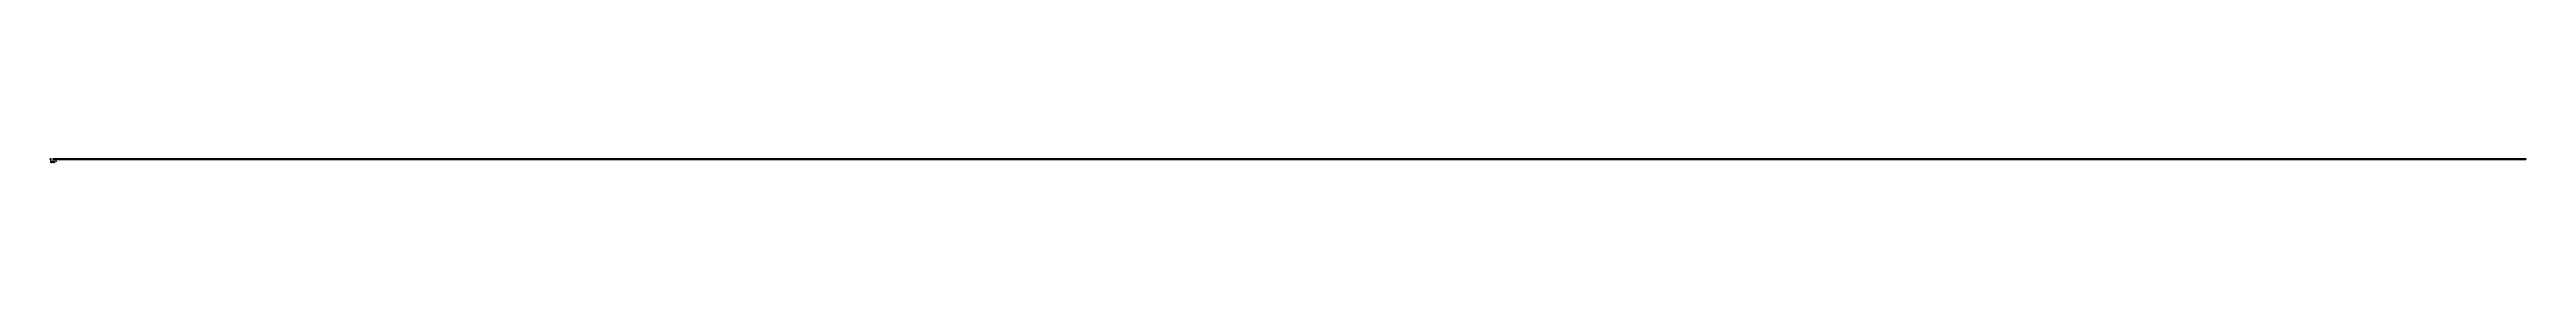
# Model space of a CAD drawing. Extents: x -4 to 10012, y -15 to 4.
import ezdxf

# ---------------------------------------------------------------- set-up
doc = ezdxf.new("R2010")
doc.units = 0
doc.linetypes.add('CENTER', pattern=[50.8, 31.75, -6.35, 6.35, -6.35])
doc.linetypes.add('DASHED', pattern=[19.05, 12.7, -6.35])
doc.layers.get('0').update_dxf_attribs({"linetype": 'CONTINUOUS'})
doc.layers.add('CENTER', color=1, linetype='CENTER')
doc.styles.get("Standard").update_dxf_attribs({"font": 'txt.shx', "height": 3, "bigfont": 'bigfont.shx'})

msp = doc.modelspace()

# ---------------------------------------------------------------- linework, layer by layer
at = {"color": 7, "linetype": 'CONTINUOUS'}
for p, q in [((10, 2), (10, -2)), ((10, 2), (10010, 2)), ((10010, 2), (10010, -2)), ((10, -2), (10010, -2))]:
    msp.add_line(p, q, dxfattribs=at)
at = {"color": 3, "linetype": 'DASHED'}
for p, q in [((10, 1.25), (10010, 1.25)), ((10, -1.25), (10010, -1.25))]:
    msp.add_line(p, q, dxfattribs=at)
at = {"color": 7, "linetype": 'CONTINUOUS'}
for radius in [2, 1.25]:
    msp.add_circle((0, 0), radius, dxfattribs=at)
at = {"layer": 'CENTER', "color": 1, "linetype": 'CENTER'}
for p, q in [((4, 0), (-4, 0)), ((0, 4), (0, -4)), ((8, 0), (10012, 0))]:
    msp.add_line(p, q, dxfattribs=at)

# ---------------------------------------------------------------- texts
at = {"color": 7, "linetype": 'CONTINUOUS'}
for s, p in [('PUVFN4-10', (0, -10)), ('PUVFN04', (0, -15))]:
    msp.add_text(s, height=3, dxfattribs=at).set_placement(p)

doc.saveas('drawing.dxf')
